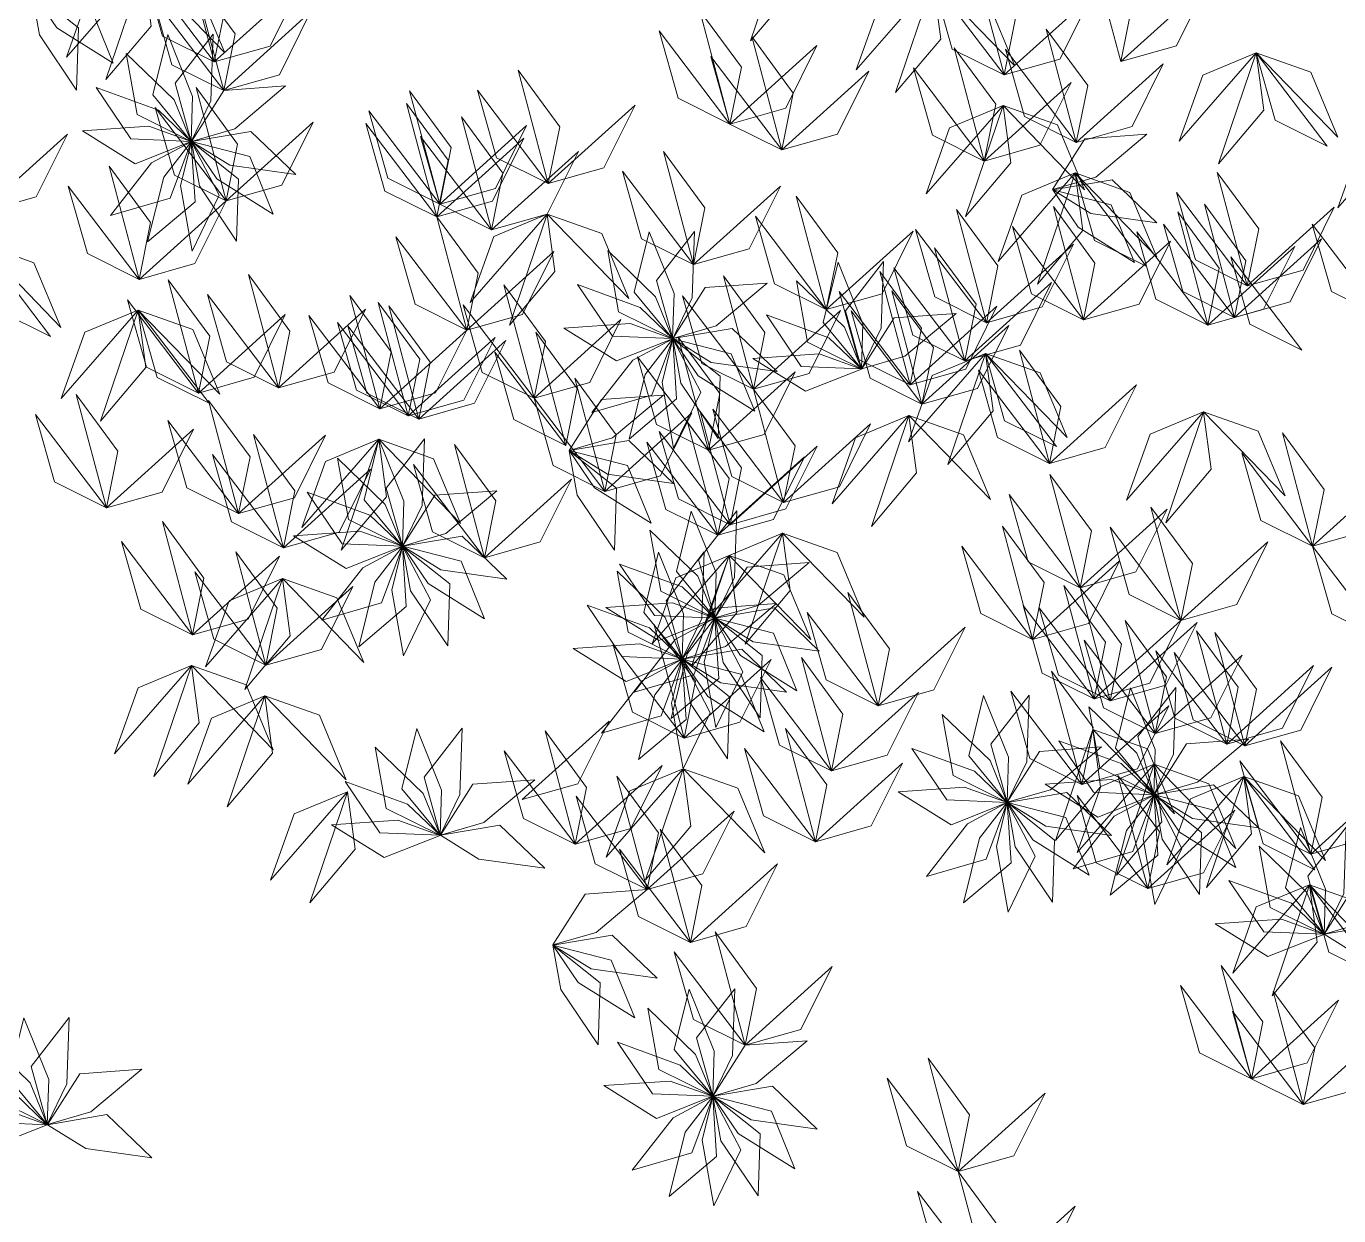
# Model space of a CAD drawing. Header units: inches. Extents: x 4350 to 28384, y -6772 to 993.
# Drawn here: x 15368.9 to 15436.1, y -3541.9 to -3481.1 of the extents above; entities that cross this region are included whole.
import ezdxf

# ---------------------------------------------------------------- set-up
doc = ezdxf.new("R2010")
doc.units = ezdxf.units.IN
doc.header["$MEASUREMENT"] = 0
doc.layers.add('ARREDAMENTO', color=2, linetype='Continuous', lineweight=18)

# ---------------------------------------------------------------- blocks, each defined once
blk = doc.blocks.new('chioma jacaranda')
at = {"layer": 'ARREDAMENTO', "lineweight": 0}
for points in [[(14469.282, -3473.805), (14469.671, -3476.744), (14467.356, -3479.485), (14469.282, -3473.805)], [(14439.901, -3480.558), (14440.486, -3477.652), (14438.359, -3474.762), (14439.901, -3480.558)], [(14486.308, -3480.541), (14486.892, -3477.635), (14484.765, -3474.745), (14486.308, -3480.541)], [(14480.338, -3481.22), (14480.923, -3478.314), (14478.795, -3475.424), (14480.338, -3481.22)], [(14436.271, -3475.784), (14433.535, -3476.925), (14432.329, -3480.305), (14436.271, -3475.784)], [(14436.271, -3475.784), (14436.66, -3478.723), (14434.345, -3481.464), (14436.271, -3475.784)], [(14439.901, -3480.558), (14437.248, -3479.237), (14436.271, -3475.784), (14439.901, -3480.558)], [(14436.271, -3475.784), (14439.063, -3476.779), (14440.445, -3480.091), (14436.271, -3475.784)], [(14439.901, -3480.558), (14437.248, -3479.237), (14436.271, -3475.784), (14439.901, -3480.558)], [(14440.38, -3482.018), (14440.965, -3479.112), (14438.838, -3476.222), (14440.38, -3482.018)], [(14432.848, -3481.999), (14430.943, -3479.173), (14430.534, -3476.903), (14432.952, -3478.819), (14432.848, -3481.999)], [(14434.723, -3480.614), (14431.832, -3478.807), (14430.536, -3476.9), (14433.523, -3477.666), (14434.723, -3480.614)], [(14439.901, -3480.558), (14442.754, -3479.751), (14444.354, -3476.539), (14439.901, -3480.558)], [(14476.707, -3476.446), (14473.971, -3477.587), (14472.765, -3480.967), (14476.707, -3476.446)], [(14476.707, -3476.446), (14477.096, -3479.385), (14474.781, -3482.126), (14476.707, -3476.446)], [(14480.338, -3481.22), (14477.684, -3479.899), (14476.707, -3476.446), (14480.338, -3481.22)], [(14476.707, -3476.446), (14479.499, -3477.441), (14480.881, -3480.753), (14476.707, -3476.446)], [(14486.308, -3480.541), (14489.16, -3479.734), (14490.76, -3476.522), (14486.308, -3480.541)], [(14440.38, -3482.018), (14437.726, -3480.697), (14436.749, -3477.244), (14440.38, -3482.018)], [(14480.338, -3481.22), (14483.19, -3480.413), (14484.79, -3477.201), (14480.338, -3481.22)], [(14440.38, -3482.018), (14443.233, -3481.211), (14444.832, -3477.999), (14440.38, -3482.018)], [(14466.302, -3483.734), (14466.887, -3480.828), (14464.76, -3477.938), (14466.302, -3483.734)], [(14466.302, -3483.734), (14463.648, -3482.413), (14462.671, -3478.96), (14466.302, -3483.734)], [(14484.035, -3484.673), (14484.62, -3481.767), (14482.493, -3478.877), (14484.035, -3484.673)], [(14437.513, -3479.157), (14438.79, -3482.317), (14438.717, -3484.623), (14436.751, -3482.246), (14437.513, -3479.157)], [(14439.844, -3479.138), (14439.724, -3482.544), (14438.72, -3484.621), (14437.891, -3481.65), (14439.844, -3479.138)], [(14468.956, -3485.056), (14469.541, -3482.149), (14467.414, -3479.259), (14468.956, -3485.056)], [(14435.392, -3480.122), (14437.843, -3482.49), (14438.715, -3484.626), (14435.952, -3483.254), (14435.392, -3480.122)], [(14468.956, -3485.056), (14466.302, -3483.734), (14465.325, -3480.281), (14468.956, -3485.056)], [(14466.302, -3483.734), (14469.155, -3482.928), (14470.754, -3479.715), (14466.302, -3483.734)], [(14479.322, -3485.627), (14479.907, -3482.721), (14477.78, -3479.831), (14479.322, -3485.627)], [(14484.035, -3484.673), (14481.382, -3483.352), (14480.405, -3479.899), (14484.035, -3484.673)], [(14493.248, -3480.092), (14490.512, -3481.233), (14489.306, -3484.613), (14493.248, -3480.092)], [(14493.248, -3480.092), (14493.637, -3483.03), (14491.322, -3485.772), (14493.248, -3480.092)], [(14496.878, -3484.866), (14494.225, -3483.545), (14493.248, -3480.092), (14496.878, -3484.866)], [(14493.248, -3480.092), (14496.04, -3481.087), (14497.422, -3484.399), (14493.248, -3480.092)], [(14457, -3486.78), (14457.585, -3483.874), (14455.457, -3480.984), (14457, -3486.78)], [(14479.322, -3485.627), (14476.669, -3484.306), (14475.692, -3480.853), (14479.322, -3485.627)], [(14484.035, -3484.673), (14486.888, -3483.867), (14488.488, -3480.654), (14484.035, -3484.673)], [(14468.956, -3485.056), (14471.809, -3484.249), (14473.408, -3481.036), (14468.956, -3485.056)], [(14479.322, -3485.627), (14482.175, -3484.82), (14483.774, -3481.608), (14479.322, -3485.627)], [(14433.846, -3481.867), (14437.049, -3483.033), (14438.714, -3484.629), (14435.632, -3484.5), (14433.846, -3481.867)], [(14443.554, -3481.788), (14440.943, -3483.979), (14438.728, -3484.622), (14440.38, -3482.018), (14443.554, -3481.788)], [(14440.507, -3487.665), (14441.092, -3484.758), (14438.965, -3481.868), (14440.507, -3487.665)], [(14451.441, -3487.833), (14452.026, -3484.927), (14449.899, -3482.037), (14451.441, -3487.833)], [(14457, -3486.78), (14454.346, -3485.459), (14453.369, -3482.006), (14457, -3486.78)], [(14440.507, -3487.665), (14437.854, -3486.344), (14436.877, -3482.891), (14440.507, -3487.665)], [(14451.289, -3488.484), (14451.874, -3485.578), (14449.746, -3482.688), (14451.289, -3488.484)], [(14457, -3486.78), (14459.852, -3485.974), (14461.452, -3482.761), (14457, -3486.78)], [(14480.285, -3482.787), (14477.549, -3483.928), (14476.344, -3487.308), (14480.285, -3482.787)], [(14480.285, -3482.787), (14480.675, -3485.726), (14478.359, -3488.467), (14480.285, -3482.787)], [(14480.285, -3482.787), (14483.078, -3483.782), (14484.459, -3487.094), (14480.285, -3482.787)], [(14440.507, -3487.665), (14443.36, -3486.858), (14444.96, -3483.646), (14440.507, -3487.665)], [(14451.289, -3488.484), (14448.635, -3487.163), (14447.658, -3483.71), (14451.289, -3488.484)], [(14451.441, -3487.833), (14448.787, -3486.512), (14447.81, -3483.059), (14451.441, -3487.833)], [(14454.095, -3489.154), (14454.68, -3486.248), (14452.552, -3483.358), (14454.095, -3489.154)], [(14501.375, -3483.508), (14498.639, -3484.649), (14497.434, -3488.029), (14501.375, -3483.508)], [(14427.928, -3488.267), (14430.781, -3487.461), (14432.38, -3484.248), (14427.928, -3488.267)], [(14433.144, -3484.089), (14436.544, -3483.852), (14438.715, -3484.633), (14435.847, -3485.769), (14433.144, -3484.089)], [(14444.067, -3486.318), (14440.692, -3485.844), (14438.732, -3484.628), (14441.773, -3484.114), (14444.067, -3486.318)], [(14454.095, -3489.154), (14451.441, -3487.833), (14450.464, -3484.38), (14454.095, -3489.154)], [(14451.441, -3487.833), (14454.294, -3487.026), (14455.893, -3483.814), (14451.441, -3487.833)], [(14487.649, -3484.257), (14485.038, -3486.447), (14482.823, -3487.091), (14484.475, -3484.487), (14487.649, -3484.257)], [(14434.588, -3488.414), (14436.687, -3485.728), (14438.72, -3484.638), (14437.645, -3487.529), (14434.588, -3488.414)], [(14436.485, -3489.768), (14437.31, -3486.461), (14438.723, -3484.639), (14438.917, -3487.717), (14436.485, -3489.768)], [(14438.769, -3490.234), (14438.177, -3486.878), (14438.727, -3484.638), (14440.156, -3487.371), (14438.769, -3490.234)], [(14441.044, -3489.731), (14439.138, -3486.905), (14438.73, -3484.635), (14441.147, -3486.551), (14441.044, -3489.731)], [(14442.919, -3488.346), (14440.028, -3486.54), (14438.732, -3484.632), (14441.719, -3485.399), (14442.919, -3488.346)], [(14451.289, -3488.484), (14454.141, -3487.678), (14455.741, -3484.465), (14451.289, -3488.484)], [(14454.095, -3489.154), (14456.947, -3488.347), (14458.547, -3485.135), (14454.095, -3489.154)], [(14464.434, -3490.928), (14465.019, -3488.022), (14462.891, -3485.132), (14464.434, -3490.928)], [(14436.055, -3491.684), (14436.64, -3488.778), (14434.513, -3485.888), (14436.055, -3491.684)], [(14464.434, -3490.928), (14461.78, -3489.607), (14460.803, -3486.154), (14464.434, -3490.928)], [(14483.983, -3486.24), (14481.247, -3487.381), (14480.042, -3490.761), (14483.983, -3486.24)], [(14483.983, -3486.24), (14484.373, -3489.179), (14482.057, -3491.921), (14483.983, -3486.24)], [(14487.614, -3491.014), (14484.96, -3489.693), (14483.983, -3486.24), (14487.614, -3491.014)], [(14483.983, -3486.24), (14486.775, -3487.236), (14488.157, -3490.548), (14483.983, -3486.24)], [(14492.792, -3492.011), (14493.377, -3489.105), (14491.25, -3486.215), (14492.792, -3492.011)], [(14436.055, -3491.684), (14433.402, -3490.363), (14432.425, -3486.91), (14436.055, -3491.684)], [(14464.434, -3490.928), (14467.286, -3490.122), (14468.886, -3486.909), (14464.434, -3490.928)], [(14488.162, -3488.787), (14484.787, -3488.313), (14482.827, -3487.097), (14485.868, -3486.582), (14488.162, -3488.787)], [(14436.055, -3491.684), (14438.908, -3490.877), (14440.507, -3487.665), (14436.055, -3491.684)], [(14471.234, -3493.229), (14471.819, -3490.323), (14469.692, -3487.433), (14471.234, -3493.229)], [(14487.014, -3490.815), (14484.123, -3489.009), (14482.827, -3487.101), (14485.814, -3487.868), (14487.014, -3490.815)], [(14492.792, -3492.011), (14490.138, -3490.69), (14489.161, -3487.237), (14492.792, -3492.011)], [(14456.947, -3488.347), (14454.211, -3489.488), (14453.006, -3492.868), (14456.947, -3488.347)], [(14456.947, -3488.347), (14457.337, -3491.286), (14455.021, -3494.028), (14456.947, -3488.347)], [(14456.947, -3488.347), (14459.74, -3489.343), (14461.121, -3492.655), (14456.947, -3488.347)], [(14479.441, -3493.901), (14480.026, -3490.995), (14477.899, -3488.105), (14479.441, -3493.901)], [(14484.403, -3493.752), (14484.988, -3490.846), (14482.861, -3487.956), (14484.403, -3493.752)], [(14490.77, -3494.018), (14491.354, -3491.112), (14489.227, -3488.222), (14490.77, -3494.018)], [(14492.136, -3493.633), (14492.721, -3490.727), (14490.594, -3487.837), (14492.136, -3493.633)], [(14492.792, -3492.011), (14495.645, -3491.204), (14497.244, -3487.992), (14492.792, -3492.011)], [(14452.831, -3494.281), (14453.416, -3491.374), (14451.289, -3488.484), (14452.831, -3494.281)], [(14471.234, -3493.229), (14468.58, -3491.908), (14467.603, -3488.455), (14471.234, -3493.229)], [(14484.403, -3493.752), (14481.75, -3492.431), (14480.773, -3488.978), (14484.403, -3493.752)], [(14492.136, -3493.633), (14489.482, -3492.312), (14488.505, -3488.859), (14492.136, -3493.633)], [(14499.748, -3493.63), (14497.094, -3492.309), (14496.117, -3488.856), (14499.748, -3493.63)], [(14452.831, -3494.281), (14450.177, -3492.959), (14449.2, -3489.506), (14452.831, -3494.281)], [(14462.163, -3489.244), (14463.44, -3492.404), (14463.367, -3494.71), (14461.401, -3492.334), (14462.163, -3489.244)], [(14464.493, -3489.225), (14464.374, -3492.632), (14463.37, -3494.708), (14462.541, -3491.737), (14464.493, -3489.225)], [(14471.234, -3493.229), (14474.087, -3492.422), (14475.686, -3489.21), (14471.234, -3493.229)], [(14479.441, -3493.901), (14476.787, -3492.58), (14475.81, -3489.127), (14479.441, -3493.901)], [(14484.403, -3493.752), (14487.256, -3492.945), (14488.855, -3489.733), (14484.403, -3493.752)], [(14490.77, -3494.018), (14488.116, -3492.697), (14487.139, -3489.244), (14490.77, -3494.018)], [(14492.136, -3493.633), (14494.989, -3492.826), (14496.588, -3489.614), (14492.136, -3493.633)], [(14431.507, -3494.609), (14428.853, -3493.287), (14427.876, -3489.834), (14431.507, -3494.609)], [(14427.876, -3489.834), (14430.668, -3490.83), (14432.05, -3494.142), (14427.876, -3489.834)], [(14452.831, -3494.281), (14455.684, -3493.474), (14457.283, -3490.261), (14452.831, -3494.281)], [(14460.042, -3490.209), (14462.493, -3492.577), (14463.365, -3494.713), (14460.602, -3493.342), (14460.042, -3490.209)], [(14478.321, -3495.86), (14478.906, -3492.953), (14476.779, -3490.063), (14478.321, -3495.86)], [(14479.441, -3493.901), (14482.294, -3493.095), (14483.893, -3489.882), (14479.441, -3493.901)], [(14490.77, -3494.018), (14493.622, -3493.211), (14495.222, -3489.999), (14490.77, -3494.018)], [(14471.835, -3490.795), (14473.111, -3493.955), (14473.039, -3496.26), (14471.073, -3493.884), (14471.835, -3490.795)], [(14474.165, -3490.776), (14474.046, -3494.182), (14473.042, -3496.259), (14472.212, -3493.288), (14474.165, -3490.776)], [(14478.321, -3495.86), (14475.667, -3494.539), (14474.69, -3491.086), (14478.321, -3495.86)], [(14495.577, -3495.302), (14492.923, -3493.981), (14491.946, -3490.528), (14495.577, -3495.302)], [(14439.083, -3497.502), (14439.668, -3494.595), (14437.54, -3491.705), (14439.083, -3497.502)], [(14443.185, -3497.232), (14443.77, -3494.326), (14441.643, -3491.436), (14443.185, -3497.232)], [(14467.509, -3497.303), (14468.094, -3494.397), (14465.966, -3491.507), (14467.509, -3497.303)], [(14469.713, -3491.76), (14472.165, -3494.128), (14473.037, -3496.263), (14470.274, -3494.892), (14469.713, -3491.76)], [(14475.522, -3497.079), (14476.107, -3494.173), (14473.979, -3491.283), (14475.522, -3497.079)], [(14456.269, -3497.762), (14456.854, -3494.856), (14454.726, -3491.966), (14456.269, -3497.762)], [(14458.496, -3491.954), (14461.699, -3493.12), (14463.364, -3494.717), (14460.282, -3494.588), (14458.496, -3491.954)], [(14468.204, -3491.875), (14465.593, -3494.066), (14463.378, -3494.709), (14465.03, -3492.105), (14468.204, -3491.875)], [(14475.522, -3497.079), (14472.868, -3495.758), (14471.891, -3492.305), (14475.522, -3497.079)], [(14476.133, -3498.068), (14476.718, -3495.162), (14474.59, -3492.272), (14476.133, -3498.068)], [(14478.321, -3495.86), (14481.174, -3495.053), (14482.773, -3491.84), (14478.321, -3495.86)], [(14439.083, -3497.502), (14436.429, -3496.181), (14435.452, -3492.728), (14439.083, -3497.502)], [(14443.185, -3497.232), (14440.531, -3495.911), (14439.554, -3492.458), (14443.185, -3497.232)], [(14448.379, -3498.3), (14448.964, -3495.393), (14446.837, -3492.503), (14448.379, -3498.3)], [(14449.831, -3498.669), (14450.416, -3495.763), (14448.288, -3492.873), (14449.831, -3498.669)], [(14450.372, -3498.829), (14450.956, -3495.923), (14448.829, -3493.033), (14450.372, -3498.829)], [(14456.269, -3497.762), (14453.615, -3496.441), (14452.638, -3492.988), (14456.269, -3497.762)], [(14467.509, -3497.303), (14464.855, -3495.982), (14463.878, -3492.529), (14467.509, -3497.303)], [(14475.522, -3497.079), (14478.374, -3496.273), (14479.974, -3493.06), (14475.522, -3497.079)], [(14436.003, -3493.251), (14433.267, -3494.392), (14432.062, -3497.772), (14436.003, -3493.251)], [(14436.003, -3493.251), (14436.393, -3496.189), (14434.077, -3498.931), (14436.003, -3493.251)], [(14439.634, -3498.025), (14436.98, -3496.704), (14436.003, -3493.251), (14439.634, -3498.025)], [(14436.003, -3493.251), (14438.795, -3494.246), (14440.177, -3497.558), (14436.003, -3493.251)], [(14439.083, -3497.502), (14441.935, -3496.695), (14443.535, -3493.482), (14439.083, -3497.502)], [(14443.185, -3497.232), (14446.038, -3496.426), (14447.637, -3493.213), (14443.185, -3497.232)], [(14448.379, -3498.3), (14445.725, -3496.979), (14444.748, -3493.526), (14448.379, -3498.3)], [(14456.269, -3497.762), (14459.121, -3496.955), (14460.721, -3493.743), (14456.269, -3497.762)], [(14467.509, -3497.303), (14470.361, -3496.496), (14471.961, -3493.284), (14467.509, -3497.303)], [(14468.168, -3493.505), (14471.371, -3494.67), (14473.036, -3496.267), (14469.954, -3496.138), (14468.168, -3493.505)], [(14476.133, -3498.068), (14473.479, -3496.747), (14472.502, -3493.294), (14476.133, -3498.068)], [(14477.876, -3493.425), (14475.264, -3495.616), (14473.049, -3496.26), (14474.702, -3493.655), (14477.876, -3493.425)], [(14449.831, -3498.669), (14447.177, -3497.348), (14446.2, -3493.895), (14449.831, -3498.669)], [(14450.372, -3498.829), (14447.718, -3497.508), (14446.741, -3494.055), (14450.372, -3498.829)], [(14448.379, -3498.3), (14451.232, -3497.493), (14452.831, -3494.281), (14448.379, -3498.3)], [(14457.898, -3500.178), (14458.483, -3497.272), (14456.355, -3494.382), (14457.898, -3500.178)], [(14457.794, -3494.176), (14461.194, -3493.939), (14463.364, -3494.72), (14460.497, -3495.856), (14457.794, -3494.176)], [(14468.717, -3496.405), (14465.342, -3495.931), (14463.382, -3494.715), (14466.423, -3494.201), (14468.717, -3496.405)], [(14476.133, -3498.068), (14478.985, -3497.261), (14480.585, -3494.049), (14476.133, -3498.068)], [(14449.831, -3498.669), (14452.683, -3497.863), (14454.283, -3494.65), (14449.831, -3498.669)], [(14450.372, -3498.829), (14453.224, -3498.022), (14454.824, -3494.81), (14450.372, -3498.829)], [(14459.238, -3498.501), (14461.337, -3495.815), (14463.37, -3494.725), (14462.295, -3497.616), (14459.238, -3498.501)], [(14461.135, -3499.856), (14461.96, -3496.548), (14463.373, -3494.726), (14463.567, -3497.804), (14461.135, -3499.856)], [(14463.418, -3500.322), (14462.827, -3496.965), (14463.377, -3494.725), (14464.806, -3497.458), (14463.418, -3500.322)], [(14465.694, -3499.818), (14463.788, -3496.993), (14463.38, -3494.722), (14465.797, -3496.638), (14465.694, -3499.818)], [(14467.568, -3498.433), (14464.678, -3496.627), (14463.381, -3494.719), (14466.369, -3495.486), (14467.568, -3498.433)], [(14465.196, -3500.429), (14465.781, -3497.522), (14463.653, -3494.632), (14465.196, -3500.429)], [(14457.898, -3500.178), (14455.244, -3498.857), (14454.267, -3495.404), (14457.898, -3500.178)], [(14465.196, -3500.429), (14462.542, -3499.108), (14461.565, -3495.655), (14465.196, -3500.429)], [(14467.466, -3495.727), (14470.866, -3495.489), (14473.036, -3496.271), (14470.168, -3497.406), (14467.466, -3495.727)], [(14479.389, -3495.468), (14476.653, -3496.609), (14475.447, -3499.989), (14479.389, -3495.468)], [(14479.389, -3495.468), (14479.778, -3498.407), (14477.463, -3501.149), (14479.389, -3495.468)], [(14483.02, -3500.243), (14480.366, -3498.921), (14479.389, -3495.468), (14483.02, -3500.243)], [(14479.389, -3495.468), (14482.181, -3496.464), (14483.563, -3499.776), (14479.389, -3495.468)], [(14482.662, -3501.097), (14483.247, -3498.191), (14481.12, -3495.301), (14482.662, -3501.097)], [(14465.196, -3500.429), (14468.048, -3499.622), (14469.648, -3496.41), (14465.196, -3500.429)], [(14482.662, -3501.097), (14480.008, -3499.776), (14479.031, -3496.323), (14482.662, -3501.097)], [(14459.899, -3502.536), (14460.484, -3499.63), (14458.357, -3496.74), (14459.899, -3502.536)], [(14482.662, -3501.097), (14485.515, -3500.29), (14487.114, -3497.078), (14482.662, -3501.097)], [(14434.376, -3503.372), (14434.961, -3500.466), (14432.833, -3497.576), (14434.376, -3503.372)], [(14459.899, -3502.536), (14457.246, -3501.215), (14456.269, -3497.762), (14459.899, -3502.536)], [(14462.898, -3497.601), (14460.287, -3499.792), (14458.072, -3500.436), (14459.725, -3497.831), (14462.898, -3497.601)], [(14469.051, -3503.099), (14469.636, -3500.193), (14467.509, -3497.303), (14469.051, -3503.099)], [(14441.145, -3503.672), (14441.73, -3500.766), (14439.603, -3497.876), (14441.145, -3503.672)], [(14466.315, -3504.24), (14466.9, -3501.334), (14464.773, -3498.444), (14466.315, -3504.24)], [(14469.051, -3503.099), (14466.397, -3501.778), (14465.42, -3498.325), (14469.051, -3503.099)], [(14490.553, -3498.457), (14487.817, -3499.598), (14486.611, -3502.978), (14490.553, -3498.457)], [(14490.553, -3498.457), (14490.943, -3501.396), (14488.627, -3504.138), (14490.553, -3498.457)], [(14490.553, -3498.457), (14493.345, -3499.453), (14494.727, -3502.765), (14490.553, -3498.457)], [(14434.376, -3503.372), (14431.722, -3502.051), (14430.745, -3498.598), (14434.376, -3503.372)], [(14441.145, -3503.672), (14438.492, -3502.351), (14437.515, -3498.898), (14441.145, -3503.672)], [(14459.899, -3502.536), (14462.752, -3501.729), (14464.351, -3498.517), (14459.899, -3502.536)], [(14465.675, -3504.78), (14466.259, -3501.874), (14464.132, -3498.984), (14465.675, -3504.78)], [(14469.051, -3503.099), (14471.904, -3502.293), (14473.503, -3499.08), (14469.051, -3503.099)], [(14475.469, -3498.646), (14472.733, -3499.787), (14471.528, -3503.167), (14475.469, -3498.646)], [(14475.469, -3498.646), (14475.859, -3501.585), (14473.544, -3504.326), (14475.469, -3498.646)], [(14475.469, -3498.646), (14478.262, -3499.642), (14479.643, -3502.954), (14475.469, -3498.646)], [(14434.376, -3503.372), (14437.228, -3502.566), (14438.828, -3499.353), (14434.376, -3503.372)], [(14441.145, -3503.672), (14443.998, -3502.866), (14445.598, -3499.653), (14441.145, -3503.672)], [(14443.442, -3505.418), (14444.027, -3502.512), (14441.899, -3499.622), (14443.442, -3505.418)], [(14466.315, -3504.24), (14463.661, -3502.919), (14462.684, -3499.466), (14466.315, -3504.24)], [(14496.134, -3505.337), (14496.719, -3502.431), (14494.591, -3499.541), (14496.134, -3505.337)], [(14448.327, -3499.867), (14445.591, -3501.008), (14444.385, -3504.388), (14448.327, -3499.867)], [(14448.327, -3499.867), (14448.716, -3502.805), (14446.401, -3505.547), (14448.327, -3499.867)], [(14448.327, -3499.867), (14449.603, -3503.027), (14449.531, -3505.332), (14447.565, -3502.956), (14448.327, -3499.867)], [(14448.327, -3499.867), (14451.119, -3500.862), (14452.501, -3504.174), (14448.327, -3499.867)], [(14450.657, -3499.848), (14450.538, -3503.254), (14449.534, -3505.331), (14448.704, -3502.36), (14450.657, -3499.848)], [(14453.734, -3505.926), (14454.319, -3503.019), (14452.191, -3500.129), (14453.734, -3505.926)], [(14460.389, -3505.545), (14458.483, -3502.719), (14458.074, -3500.449), (14460.492, -3502.365), (14460.389, -3505.545)], [(14463.412, -3502.132), (14460.037, -3501.657), (14458.076, -3500.442), (14461.118, -3499.927), (14463.412, -3502.132)], [(14462.263, -3504.16), (14459.373, -3502.353), (14458.076, -3500.446), (14461.064, -3501.212), (14462.263, -3504.16)], [(14465.675, -3504.78), (14463.021, -3503.459), (14462.044, -3500.006), (14465.675, -3504.78)], [(14466.315, -3504.24), (14469.168, -3503.433), (14470.767, -3500.221), (14466.315, -3504.24)], [(14443.442, -3505.418), (14440.788, -3504.097), (14439.811, -3500.644), (14443.442, -3505.418)], [(14446.205, -3500.832), (14448.657, -3503.2), (14449.529, -3505.335), (14446.766, -3503.964), (14446.205, -3500.832)], [(14453.734, -3505.926), (14451.08, -3504.605), (14450.103, -3501.152), (14453.734, -3505.926)], [(14465.675, -3504.78), (14468.527, -3503.973), (14470.127, -3500.761), (14465.675, -3504.78)], [(14496.134, -3505.337), (14493.48, -3504.016), (14492.503, -3500.563), (14496.134, -3505.337)], [(14443.442, -3505.418), (14446.294, -3504.612), (14447.894, -3501.399), (14443.442, -3505.418)], [(14484.229, -3507.461), (14484.814, -3504.555), (14482.687, -3501.665), (14484.229, -3507.461)], [(14496.134, -3505.337), (14498.986, -3504.53), (14500.586, -3501.318), (14496.134, -3505.337)], [(14454.368, -3502.497), (14451.756, -3504.688), (14449.541, -3505.332), (14451.194, -3502.727), (14454.368, -3502.497)], [(14453.734, -3505.926), (14456.586, -3505.119), (14458.186, -3501.906), (14453.734, -3505.926)], [(14444.66, -3502.577), (14447.863, -3503.742), (14449.528, -3505.339), (14446.446, -3505.21), (14444.66, -3502.577)], [(14484.229, -3507.461), (14481.575, -3506.14), (14480.598, -3502.687), (14484.229, -3507.461)], [(14464.32, -3503.543), (14465.597, -3506.703), (14465.525, -3509.008), (14463.558, -3506.632), (14464.32, -3503.543)], [(14466.651, -3503.524), (14466.532, -3506.93), (14465.528, -3509.007), (14464.698, -3506.036), (14466.651, -3503.524)], [(14484.229, -3507.461), (14487.082, -3506.654), (14488.681, -3503.442), (14484.229, -3507.461)], [(14489.395, -3509.131), (14489.98, -3506.225), (14487.852, -3503.335), (14489.395, -3509.131)], [(14438.784, -3509.874), (14439.369, -3506.968), (14437.242, -3504.078), (14438.784, -3509.874)], [(14462.199, -3504.508), (14464.651, -3506.876), (14465.522, -3509.011), (14462.759, -3507.64), (14462.199, -3504.508)], [(14481.8, -3510.103), (14482.385, -3507.197), (14480.258, -3504.307), (14481.8, -3510.103)], [(14489.395, -3509.131), (14486.741, -3507.81), (14485.764, -3504.357), (14489.395, -3509.131)], [(14438.784, -3509.874), (14436.131, -3508.553), (14435.154, -3505.1), (14438.784, -3509.874)], [(14443.958, -3504.799), (14447.358, -3504.561), (14449.528, -3505.343), (14446.66, -3506.478), (14443.958, -3504.799)], [(14454.881, -3507.028), (14451.506, -3506.553), (14449.545, -3505.338), (14452.587, -3504.823), (14454.881, -3507.028)], [(14468.999, -3504.666), (14466.263, -3505.807), (14465.057, -3509.187), (14468.999, -3504.666)], [(14468.999, -3504.666), (14469.388, -3507.605), (14467.073, -3510.347), (14468.999, -3504.666)], [(14468.999, -3504.666), (14471.791, -3505.662), (14473.173, -3508.974), (14468.999, -3504.666)], [(14489.395, -3509.131), (14492.247, -3508.324), (14493.847, -3505.112), (14489.395, -3509.131)], [(14438.784, -3509.874), (14441.637, -3509.068), (14443.237, -3505.855), (14438.784, -3509.874)], [(14442.538, -3511.421), (14443.123, -3508.515), (14440.995, -3505.625), (14442.538, -3511.421)], [(14445.402, -3509.124), (14447.501, -3506.438), (14449.533, -3505.348), (14448.458, -3508.239), (14445.402, -3509.124)], [(14447.299, -3510.478), (14448.123, -3507.171), (14449.537, -3505.348), (14449.731, -3508.427), (14447.299, -3510.478)], [(14449.582, -3510.944), (14448.991, -3507.587), (14449.541, -3505.347), (14450.97, -3508.081), (14449.582, -3510.944)], [(14451.858, -3510.441), (14449.952, -3507.615), (14449.544, -3505.345), (14451.961, -3507.261), (14451.858, -3510.441)], [(14453.732, -3509.056), (14450.842, -3507.249), (14449.545, -3505.342), (14452.533, -3506.108), (14453.732, -3509.056)], [(14462.651, -3505.644), (14463.928, -3508.804), (14463.855, -3511.11), (14461.889, -3508.733), (14462.651, -3505.644)], [(14466.263, -3505.807), (14463.527, -3506.948), (14462.321, -3510.328), (14466.263, -3505.807)], [(14464.981, -3505.625), (14464.862, -3509.031), (14463.858, -3511.108), (14463.029, -3508.137), (14464.981, -3505.625)], [(14466.263, -3505.807), (14466.652, -3508.746), (14464.337, -3511.487), (14466.263, -3505.807)], [(14466.263, -3505.807), (14469.055, -3506.803), (14470.437, -3510.115), (14466.263, -3505.807)], [(14481.8, -3510.103), (14479.147, -3508.782), (14478.17, -3505.329), (14481.8, -3510.103)], [(14499.765, -3510.111), (14497.111, -3508.79), (14496.134, -3505.337), (14499.765, -3510.111)], [(14460.654, -3506.253), (14463.856, -3507.418), (14465.521, -3509.015), (14462.439, -3508.886), (14460.654, -3506.253)], [(14470.361, -3506.173), (14467.75, -3508.364), (14465.535, -3509.008), (14467.188, -3506.403), (14470.361, -3506.173)], [(14481.8, -3510.103), (14484.653, -3509.296), (14486.253, -3506.084), (14481.8, -3510.103)], [(14442.538, -3511.421), (14439.884, -3510.1), (14438.907, -3506.647), (14442.538, -3511.421)], [(14443.39, -3506.985), (14440.653, -3508.126), (14439.448, -3511.506), (14443.39, -3506.985)], [(14443.39, -3506.985), (14443.779, -3509.924), (14441.464, -3512.666), (14443.39, -3506.985)], [(14443.39, -3506.985), (14446.182, -3507.981), (14447.563, -3511.293), (14443.39, -3506.985)], [(14460.53, -3506.609), (14462.981, -3508.977), (14463.853, -3511.113), (14461.09, -3509.741), (14460.53, -3506.609)], [(14442.538, -3511.421), (14445.39, -3510.615), (14446.99, -3507.402), (14442.538, -3511.421)], [(14473.888, -3513.499), (14474.473, -3510.593), (14472.346, -3507.703), (14473.888, -3513.499)], [(14484.943, -3513.15), (14485.528, -3510.244), (14483.4, -3507.354), (14484.943, -3513.15)], [(14485.772, -3513.257), (14486.356, -3510.351), (14484.229, -3507.461), (14485.772, -3513.257)], [(14458.984, -3508.354), (14462.187, -3509.52), (14463.852, -3511.116), (14460.77, -3510.987), (14458.984, -3508.354)], [(14459.951, -3508.475), (14463.352, -3508.237), (14465.522, -3509.019), (14462.654, -3510.154), (14459.951, -3508.475)], [(14468.692, -3508.275), (14466.081, -3510.466), (14463.866, -3511.109), (14465.518, -3508.505), (14468.692, -3508.275)], [(14470.875, -3510.704), (14467.499, -3510.229), (14465.539, -3509.014), (14468.58, -3508.499), (14470.875, -3510.704)], [(14484.943, -3513.15), (14482.289, -3511.829), (14481.312, -3508.376), (14484.943, -3513.15)], [(14485.772, -3513.257), (14483.118, -3511.936), (14482.141, -3508.483), (14485.772, -3513.257)], [(14461.396, -3512.8), (14463.494, -3510.114), (14465.527, -3509.024), (14464.452, -3511.915), (14461.396, -3512.8)], [(14463.292, -3514.154), (14464.117, -3510.847), (14465.531, -3509.024), (14465.725, -3512.103), (14463.292, -3514.154)], [(14465.576, -3514.62), (14464.984, -3511.263), (14465.534, -3509.023), (14466.964, -3511.757), (14465.576, -3514.62)], [(14467.852, -3514.117), (14465.946, -3511.291), (14465.537, -3509.021), (14467.955, -3510.937), (14467.852, -3514.117)], [(14469.726, -3512.732), (14466.835, -3510.925), (14465.539, -3509.018), (14468.527, -3509.784), (14469.726, -3512.732)], [(14473.888, -3513.499), (14471.235, -3512.178), (14470.258, -3508.725), (14473.888, -3513.499)], [(14484.943, -3513.15), (14487.795, -3512.344), (14489.395, -3509.131), (14484.943, -3513.15)], [(14485.772, -3513.257), (14488.624, -3512.45), (14490.224, -3509.238), (14485.772, -3513.257)], [(14488.076, -3514.927), (14488.661, -3512.021), (14486.534, -3509.131), (14488.076, -3514.927)], [(14463.959, -3515.154), (14464.544, -3512.248), (14462.416, -3509.358), (14463.959, -3515.154)], [(14473.888, -3513.499), (14476.741, -3512.692), (14478.341, -3509.48), (14473.888, -3513.499)], [(14491.735, -3515.461), (14492.32, -3512.555), (14490.193, -3509.665), (14491.735, -3515.461)], [(14492.672, -3515.551), (14493.257, -3512.645), (14491.129, -3509.755), (14492.672, -3515.551)], [(14458.282, -3510.576), (14461.682, -3510.339), (14463.852, -3511.12), (14460.985, -3512.256), (14458.282, -3510.576)], [(14463.959, -3515.154), (14461.305, -3513.833), (14460.328, -3510.38), (14463.959, -3515.154)], [(14488.076, -3514.927), (14485.422, -3513.606), (14484.445, -3510.153), (14488.076, -3514.927)], [(14459.726, -3514.901), (14461.825, -3512.215), (14463.858, -3511.125), (14462.783, -3514.016), (14459.726, -3514.901)], [(14461.623, -3516.255), (14462.448, -3512.948), (14463.861, -3511.126), (14464.055, -3514.204), (14461.623, -3516.255)], [(14463.906, -3516.721), (14463.315, -3513.365), (14463.865, -3511.125), (14465.294, -3513.858), (14463.906, -3516.721)], [(14466.182, -3516.218), (14464.276, -3513.393), (14463.868, -3511.122), (14466.285, -3513.038), (14466.182, -3516.218)], [(14468.056, -3514.833), (14465.166, -3513.027), (14463.869, -3511.119), (14466.857, -3511.886), (14468.056, -3514.833)], [(14469.205, -3512.805), (14465.83, -3512.331), (14463.87, -3511.115), (14466.911, -3510.601), (14469.205, -3512.805)], [(14463.959, -3515.154), (14466.811, -3514.348), (14468.411, -3511.135), (14463.959, -3515.154)], [(14471.5, -3516.834), (14472.085, -3513.928), (14469.958, -3511.038), (14471.5, -3516.834)], [(14488.076, -3514.927), (14490.929, -3514.121), (14492.528, -3510.908), (14488.076, -3514.927)], [(14491.735, -3515.461), (14489.082, -3514.14), (14488.105, -3510.687), (14491.735, -3515.461)], [(14492.672, -3515.551), (14490.018, -3514.23), (14489.041, -3510.777), (14492.672, -3515.551)], [(14438.732, -3511.441), (14435.996, -3512.582), (14434.791, -3515.962), (14438.732, -3511.441)], [(14438.732, -3511.441), (14439.122, -3514.38), (14436.806, -3517.122), (14438.732, -3511.441)], [(14438.732, -3511.441), (14441.524, -3512.437), (14442.906, -3515.749), (14438.732, -3511.441)], [(14484.313, -3517.528), (14484.897, -3514.622), (14482.77, -3511.732), (14484.313, -3517.528)], [(14491.735, -3515.461), (14494.588, -3514.654), (14496.187, -3511.442), (14491.735, -3515.461)], [(14492.672, -3515.551), (14495.524, -3514.744), (14497.124, -3511.532), (14492.672, -3515.551)], [(14471.5, -3516.834), (14468.846, -3515.513), (14467.869, -3512.06), (14471.5, -3516.834)], [(14486.803, -3512.587), (14488.08, -3515.748), (14488.008, -3518.053), (14486.041, -3515.677), (14486.803, -3512.587)], [(14489.134, -3512.569), (14489.015, -3515.975), (14488.011, -3518.052), (14487.181, -3515.081), (14489.134, -3512.569)], [(14442.485, -3512.988), (14439.749, -3514.129), (14438.544, -3517.509), (14442.485, -3512.988)], [(14442.485, -3512.988), (14442.875, -3515.927), (14440.559, -3518.669), (14442.485, -3512.988)], [(14442.485, -3512.988), (14445.278, -3513.984), (14446.659, -3517.296), (14442.485, -3512.988)], [(14471.5, -3516.834), (14474.353, -3516.027), (14475.952, -3512.815), (14471.5, -3516.834)], [(14479.288, -3512.978), (14480.564, -3516.138), (14480.492, -3518.444), (14478.526, -3516.067), (14479.288, -3512.978)], [(14481.618, -3512.959), (14481.499, -3516.365), (14480.495, -3518.442), (14479.665, -3515.471), (14481.618, -3512.959)], [(14484.313, -3517.528), (14481.659, -3516.207), (14480.682, -3512.754), (14484.313, -3517.528)], [(14477.166, -3513.943), (14479.618, -3516.311), (14480.49, -3518.446), (14477.727, -3517.075), (14477.166, -3513.943)], [(14484.313, -3517.528), (14487.165, -3516.721), (14488.765, -3513.509), (14484.313, -3517.528)], [(14484.682, -3513.553), (14487.134, -3515.921), (14488.005, -3518.056), (14485.242, -3516.685), (14484.682, -3513.553)], [(14455.668, -3518.303), (14458.521, -3517.496), (14460.12, -3514.284), (14455.668, -3518.303)], [(14450.264, -3514.659), (14451.541, -3517.819), (14451.468, -3520.125), (14449.502, -3517.748), (14450.264, -3514.659)], [(14452.595, -3514.64), (14452.475, -3518.046), (14451.472, -3520.123), (14450.642, -3517.152), (14452.595, -3514.64)], [(14458.38, -3520.584), (14458.965, -3517.678), (14456.837, -3514.788), (14458.38, -3520.584)], [(14470.68, -3520.458), (14471.265, -3517.552), (14469.138, -3514.662), (14470.68, -3520.458)], [(14484.89, -3514.717), (14485.28, -3517.656), (14482.964, -3520.398), (14484.89, -3514.717)], [(14483.137, -3515.297), (14486.34, -3516.463), (14488.004, -3518.06), (14484.923, -3517.931), (14483.137, -3515.297)], [(14484.89, -3514.717), (14487.683, -3515.713), (14489.064, -3519.025), (14484.89, -3514.717)], [(14492.844, -3515.218), (14490.233, -3517.409), (14488.018, -3518.053), (14489.671, -3515.448), (14492.844, -3515.218)], [(14496.036, -3521.09), (14496.621, -3518.184), (14494.493, -3515.294), (14496.036, -3521.09)], [(14496.036, -3521.09), (14496.621, -3518.184), (14494.493, -3515.294), (14496.036, -3521.09)], [(14448.143, -3515.624), (14450.594, -3517.992), (14451.466, -3520.127), (14448.703, -3518.756), (14448.143, -3515.624)], [(14458.38, -3520.584), (14455.726, -3519.263), (14454.749, -3515.81), (14458.38, -3520.584)], [(14470.68, -3520.458), (14468.027, -3519.137), (14467.05, -3515.684), (14470.68, -3520.458)], [(14475.621, -3515.688), (14478.824, -3516.854), (14480.489, -3518.45), (14477.407, -3518.321), (14475.621, -3515.688)], [(14485.329, -3515.609), (14482.717, -3517.799), (14480.502, -3518.443), (14482.155, -3515.838), (14485.329, -3515.609)], [(14458.38, -3520.584), (14461.232, -3519.777), (14462.832, -3516.565), (14458.38, -3520.584)], [(14470.68, -3520.458), (14473.533, -3519.651), (14475.133, -3516.439), (14470.68, -3520.458)], [(14488.024, -3516.494), (14485.288, -3517.635), (14484.083, -3521.015), (14488.024, -3516.494)], [(14488.024, -3516.494), (14488.414, -3519.433), (14486.098, -3522.175), (14488.024, -3516.494)], [(14488.024, -3516.494), (14490.816, -3517.49), (14492.198, -3520.802), (14488.024, -3516.494)], [(14496.036, -3521.09), (14493.382, -3519.769), (14492.405, -3516.316), (14496.036, -3521.09)], [(14496.036, -3521.09), (14493.382, -3519.769), (14492.405, -3516.316), (14496.036, -3521.09)], [(14456.305, -3517.29), (14453.694, -3519.48), (14451.479, -3520.124), (14453.131, -3517.519), (14456.305, -3517.29)], [(14463.906, -3516.721), (14461.17, -3517.862), (14459.965, -3521.243), (14463.906, -3516.721)], [(14462.06, -3522.907), (14462.645, -3520.001), (14460.517, -3517.111), (14462.06, -3522.907)], [(14463.906, -3516.721), (14464.296, -3519.66), (14461.98, -3522.402), (14463.906, -3516.721)], [(14463.906, -3516.721), (14466.699, -3517.717), (14468.08, -3521.029), (14463.906, -3516.721)], [(14482.435, -3517.52), (14485.835, -3517.282), (14488.005, -3518.064), (14485.137, -3519.199), (14482.435, -3517.52)], [(14487.703, -3522.86), (14488.288, -3519.954), (14486.161, -3517.064), (14487.703, -3522.86)], [(14492.619, -3517.118), (14489.883, -3518.259), (14488.678, -3521.639), (14492.619, -3517.118)], [(14492.619, -3517.118), (14493.009, -3520.057), (14490.694, -3522.798), (14492.619, -3517.118)], [(14496.25, -3521.892), (14493.596, -3520.571), (14492.619, -3517.118), (14496.25, -3521.892)], [(14492.619, -3517.118), (14495.412, -3518.113), (14496.793, -3521.425), (14492.619, -3517.118)], [(14496.036, -3521.09), (14498.888, -3520.283), (14500.488, -3517.071), (14496.036, -3521.09)], [(14496.036, -3521.09), (14498.888, -3520.283), (14500.488, -3517.071), (14496.036, -3521.09)], [(14446.717, -3517.899), (14443.981, -3519.039), (14442.776, -3522.42), (14446.717, -3517.899)], [(14446.717, -3517.899), (14447.107, -3520.837), (14444.792, -3523.579), (14446.717, -3517.899)], [(14446.597, -3517.369), (14449.8, -3518.535), (14451.465, -3520.131), (14448.383, -3520.002), (14446.597, -3517.369)], [(14474.919, -3517.91), (14478.319, -3517.672), (14480.489, -3518.454), (14477.621, -3519.589), (14474.919, -3517.91)], [(14485.842, -3520.139), (14482.467, -3519.664), (14480.506, -3518.449), (14483.548, -3517.934), (14485.842, -3520.139)], [(14493.358, -3519.749), (14489.983, -3519.274), (14488.022, -3518.059), (14491.063, -3517.544), (14493.358, -3519.749)], [(14462.06, -3522.907), (14459.406, -3521.586), (14458.429, -3518.133), (14462.06, -3522.907)], [(14476.363, -3522.235), (14478.462, -3519.549), (14480.494, -3518.459), (14479.419, -3521.35), (14476.363, -3522.235)], [(14478.26, -3523.589), (14479.084, -3520.282), (14480.498, -3518.459), (14480.692, -3521.538), (14478.26, -3523.589)], [(14480.543, -3524.055), (14479.952, -3520.698), (14480.502, -3518.458), (14481.931, -3521.192), (14480.543, -3524.055)], [(14482.819, -3523.552), (14480.913, -3520.726), (14480.505, -3518.456), (14482.922, -3520.372), (14482.819, -3523.552)], [(14484.693, -3522.167), (14481.803, -3520.36), (14480.506, -3518.453), (14483.494, -3519.22), (14484.693, -3522.167)], [(14483.879, -3521.844), (14485.977, -3519.159), (14488.01, -3518.069), (14486.935, -3520.96), (14483.879, -3521.844)], [(14487.703, -3522.86), (14485.05, -3521.539), (14484.073, -3518.086), (14487.703, -3522.86)], [(14485.775, -3523.199), (14486.6, -3519.892), (14488.014, -3518.069), (14488.208, -3521.148), (14485.775, -3523.199)], [(14488.059, -3523.665), (14487.467, -3520.308), (14488.018, -3518.068), (14489.447, -3520.802), (14488.059, -3523.665)], [(14490.335, -3523.162), (14488.429, -3520.336), (14488.02, -3518.066), (14490.438, -3519.982), (14490.335, -3523.162)], [(14492.209, -3521.777), (14489.319, -3519.97), (14488.022, -3518.062), (14491.01, -3518.829), (14492.209, -3521.777)], [(14462.06, -3522.907), (14464.912, -3522.101), (14466.512, -3518.888), (14462.06, -3522.907)], [(14487.703, -3522.86), (14490.556, -3522.053), (14492.156, -3518.841), (14487.703, -3522.86)], [(14445.895, -3519.591), (14449.295, -3519.353), (14451.466, -3520.135), (14448.598, -3521.27), (14445.895, -3519.591)], [(14456.818, -3521.82), (14453.443, -3521.345), (14451.483, -3520.13), (14454.524, -3519.615), (14456.818, -3521.82)], [(14464.276, -3525.61), (14464.861, -3522.704), (14462.734, -3519.814), (14464.276, -3525.61)], [(14495.515, -3519.725), (14496.792, -3522.885), (14496.719, -3525.19), (14494.753, -3522.814), (14495.515, -3519.725)], [(14497.846, -3519.706), (14497.727, -3523.112), (14496.723, -3525.189), (14495.893, -3522.218), (14497.846, -3519.706)], [(14464.276, -3525.61), (14461.623, -3524.289), (14460.646, -3520.836), (14464.276, -3525.61)], [(14493.394, -3520.69), (14495.845, -3523.058), (14496.717, -3525.193), (14493.954, -3523.822), (14493.394, -3520.69)], [(14464.276, -3525.61), (14467.129, -3524.803), (14468.729, -3521.591), (14464.276, -3525.61)], [(14491.848, -3522.435), (14495.051, -3523.6), (14496.716, -3525.197), (14493.634, -3525.068), (14491.848, -3522.435)], [(14495.983, -3522.657), (14493.247, -3523.798), (14492.042, -3527.178), (14495.983, -3522.657)], [(14495.983, -3522.657), (14496.373, -3525.596), (14494.057, -3528.337), (14495.983, -3522.657)], [(14499.614, -3527.431), (14496.96, -3526.11), (14495.983, -3522.657), (14499.614, -3527.431)], [(14495.983, -3522.657), (14498.776, -3523.652), (14500.157, -3526.964), (14495.983, -3522.657)], [(14501.556, -3522.356), (14498.945, -3524.546), (14496.73, -3525.19), (14498.382, -3522.585), (14501.556, -3522.356)], [(14462.06, -3522.907), (14459.449, -3525.098), (14457.234, -3525.742), (14458.886, -3523.137), (14462.06, -3522.907)], [(14491.146, -3524.657), (14494.546, -3524.419), (14496.717, -3525.201), (14493.849, -3526.336), (14491.146, -3524.657)], [(14502.07, -3526.886), (14498.694, -3526.411), (14496.734, -3525.196), (14499.775, -3524.681), (14502.07, -3526.886)], [(14462.573, -3527.438), (14459.198, -3526.963), (14457.238, -3525.748), (14460.279, -3525.233), (14462.573, -3527.438)], [(14467.082, -3530.87), (14467.667, -3527.963), (14465.539, -3525.073), (14467.082, -3530.87)], [(14459.55, -3530.851), (14457.644, -3528.025), (14457.236, -3525.755), (14459.653, -3527.671), (14459.55, -3530.851)], [(14461.424, -3529.466), (14458.534, -3527.659), (14457.237, -3525.752), (14460.225, -3526.518), (14461.424, -3529.466)], [(14467.082, -3530.87), (14464.428, -3529.549), (14463.451, -3526.096), (14467.082, -3530.87)], [(14467.082, -3530.87), (14469.935, -3530.063), (14471.534, -3526.851), (14467.082, -3530.87)], [(14493.004, -3532.586), (14493.589, -3529.68), (14491.461, -3526.79), (14493.004, -3532.586)], [(14464.215, -3528.009), (14465.491, -3531.169), (14465.419, -3533.475), (14463.453, -3531.098), (14464.215, -3528.009)], [(14466.545, -3527.99), (14466.426, -3531.396), (14465.422, -3533.473), (14464.592, -3530.502), (14466.545, -3527.99)], [(14493.004, -3532.586), (14490.35, -3531.265), (14489.373, -3527.812), (14493.004, -3532.586)], [(14493.004, -3532.586), (14495.856, -3531.78), (14497.456, -3528.567), (14493.004, -3532.586)], [(14495.658, -3533.907), (14496.243, -3531.001), (14494.115, -3528.111), (14495.658, -3533.907)], [(14462.093, -3528.974), (14464.545, -3531.342), (14465.417, -3533.478), (14462.654, -3532.106), (14462.093, -3528.974)], [(14495.658, -3533.907), (14493.004, -3532.586), (14492.027, -3529.133), (14495.658, -3533.907)], [(14430.143, -3529.467), (14431.42, -3532.628), (14431.347, -3534.933), (14429.381, -3532.557), (14430.143, -3529.467)], [(14432.474, -3529.449), (14432.355, -3532.855), (14431.351, -3534.932), (14430.521, -3531.961), (14432.474, -3529.449)], [(14495.658, -3533.907), (14498.51, -3533.101), (14500.11, -3529.888), (14495.658, -3533.907)], [(14428.022, -3530.433), (14430.474, -3532.801), (14431.345, -3534.936), (14428.582, -3533.565), (14428.022, -3530.433)], [(14460.548, -3530.719), (14463.751, -3531.885), (14465.416, -3533.481), (14462.334, -3533.352), (14460.548, -3530.719)], [(14470.256, -3530.64), (14467.644, -3532.831), (14465.429, -3533.474), (14467.082, -3530.87), (14470.256, -3530.64)], [(14436.184, -3532.098), (14433.573, -3534.289), (14431.358, -3534.933), (14433.011, -3532.328), (14436.184, -3532.098)], [(14477.99, -3537.336), (14478.575, -3534.43), (14476.448, -3531.54), (14477.99, -3537.336)], [(14426.477, -3532.177), (14429.679, -3533.343), (14431.344, -3534.94), (14428.262, -3534.811), (14426.477, -3532.177)], [(14459.846, -3532.941), (14463.246, -3532.704), (14465.416, -3533.485), (14462.548, -3534.621), (14459.846, -3532.941)], [(14477.99, -3537.336), (14475.337, -3536.015), (14474.36, -3532.562), (14477.99, -3537.336)], [(14470.769, -3535.17), (14467.394, -3534.696), (14465.433, -3533.48), (14468.475, -3532.966), (14470.769, -3535.17)], [(14477.99, -3537.336), (14480.843, -3536.53), (14482.442, -3533.317), (14477.99, -3537.336)], [(14461.29, -3537.266), (14463.389, -3534.58), (14465.421, -3533.49), (14464.346, -3536.381), (14461.29, -3537.266)], [(14463.187, -3538.62), (14464.011, -3535.313), (14465.425, -3533.491), (14465.619, -3536.569), (14463.187, -3538.62)], [(14465.47, -3539.086), (14464.879, -3535.73), (14465.429, -3533.49), (14466.858, -3536.223), (14465.47, -3539.086)], [(14467.746, -3538.583), (14465.84, -3535.757), (14465.432, -3533.487), (14467.849, -3535.403), (14467.746, -3538.583)], [(14469.62, -3537.198), (14466.73, -3535.392), (14465.433, -3533.484), (14468.421, -3534.251), (14469.62, -3537.198)], [(14425.774, -3534.4), (14429.175, -3534.162), (14431.345, -3534.944), (14428.477, -3536.079), (14425.774, -3534.4)], [(14436.698, -3536.629), (14433.322, -3536.154), (14431.362, -3534.939), (14434.403, -3534.424), (14436.698, -3536.629)], [(14479.533, -3543.132), (14480.118, -3540.226), (14477.99, -3537.336), (14479.533, -3543.132)], [(14479.533, -3543.132), (14476.879, -3541.811), (14475.902, -3538.358), (14479.533, -3543.132)], [(14479.533, -3543.132), (14482.385, -3542.326), (14483.985, -3539.113), (14479.533, -3543.132)]]:
    blk.add_lwpolyline(points, dxfattribs=at)

msp = doc.modelspace()

# ---------------------------------------------------------------- block references
msp.add_blockref('chioma jacaranda', (938.649, -2.319))

doc.saveas('drawing.dxf')
